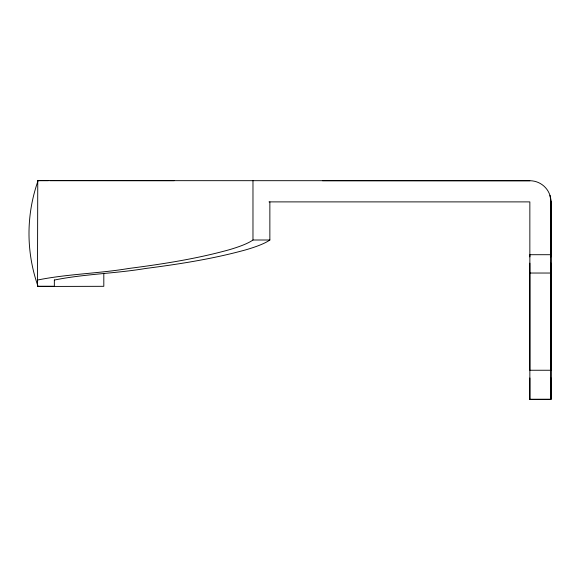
<?xml version="1.0" encoding="UTF-8"?>
<svg xmlns="http://www.w3.org/2000/svg" width="580" height="580" viewBox="0 0 580 580"><rect width="100%" height="100%" fill="white"/><g stroke="black" fill="none" stroke-linecap="round" stroke-linejoin="round"><path stroke-width="0.87" d="M54.346 279.944L54.346 286.23L37.461 286.23L37.758 180.641M37.461 286.23L37.461 280.06C67.382 273.949 98.542 273.564 128.767 268.467C162.4 264.132 196.033 258.912 228.759 249.879A759.807 54.897 -2 0 0 252.974 240.004L252.974 180.641M549.963 195.358L550.986 201.905L550.942 399.315L529.852 399.315L529.852 201.891L269.004 201.891M50.148 180.641L529.859 180.735A21.163 21.163 0 0 1 551 201.898L550.942 254.707L529.852 254.707L529.852 256.868M529.845 180.75L322.458 180.713M550.986 201.905L551 399.33L529.83 399.359M54.346 280.06C84.267 273.949 115.427 273.564 145.653 268.467C179.285 264.132 212.918 258.912 245.644 249.879A759.814 54.897 -2 0 0 269.86 240.004L269.86 201.891M38.664 180.641L48.183 180.641M37.461 180.641L174.138 180.67M252.974 240.004L269.86 240.004M529.852 273.035L550.942 273.035M550.942 201.536L550.942 256.868M550.942 263.153L550.942 370.25L529.852 370.25L529.852 263.153M550.942 377.986L550.942 399.315M529.852 377.986L529.852 399.315M103.813 273.702L103.813 286.31L38.077 286.469A158.587 158.587 0 0 1 38.077 180.684"/></g></svg>
